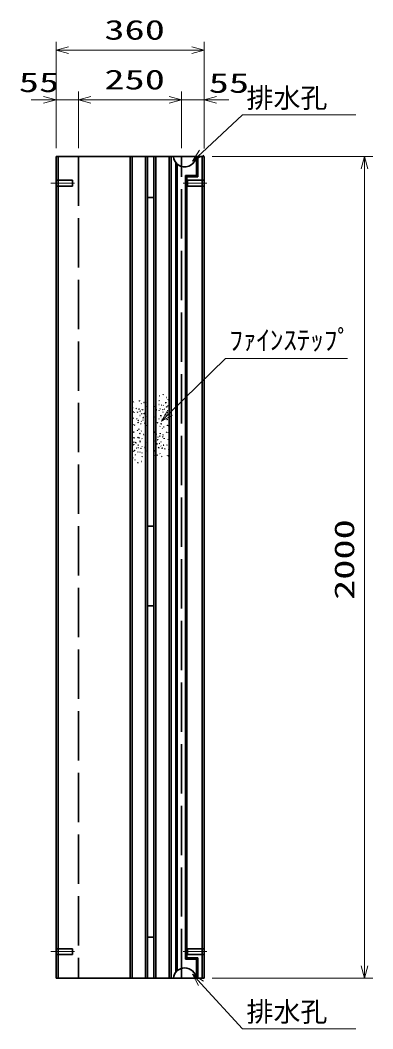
# Model space of a CAD drawing. Units: millimetres on the paper. Extents: x 0 to 841, y 0 to 594.
# Drawn here: x 229.4 to 272.3, y 284.3 to 407 of the extents above; entities that cross this region are included whole.
import ezdxf
from ezdxf.enums import TextEntityAlignment as Align

# ---------------------------------------------------------------- set-up
doc = ezdxf.new("R2010")
doc.units = ezdxf.units.MM
doc.linetypes.add('DASHED', pattern=[7.5, 6, -1.5])
doc.linetypes.add('USER1', pattern=[18.5, 12, -1.5, 3.5, -1.5])
for name, color, linetype, lineweight in [('D-BMK（構造物基準線）', 2, 'USER1', 18), ('D-STR-DIM（寸法）', 7, 'Continuous', 13), ('D-STR-HTXT（WS-旗）', 7, 'Continuous', 13), ('D-STR-HTXT（旗上げ）', 7, 'Continuous', 13), ('D-STR（構造物）', 1, 'Continuous', 35)]:
    doc.layers.add(name, color=color, linetype=linetype, lineweight=lineweight)
doc.styles.add('ＭＳ ゴシック', font='')
doc.styles.get('ＭＳ ゴシック').set_extended_font_data('MS Gothic')

# ---------------------------------------------------------------- blocks, each defined once
blk = doc.blocks.new('_Open30')
at = {"color": 7, "linetype": 'Continuous', "lineweight": 13}
for p, q in [((-1, 0.2679), (0, 0)), ((0, 0), (-1, -0.2679)), ((0, 0), (-1, 0))]:
    blk.add_line(p, q, dxfattribs=at)

msp = doc.modelspace()

# ---------------------------------------------------------------- linework, layer by layer
at = {"layer": 'D-BMK（構造物基準線）'}
for p, q in [((233.156, 387.185), (236.005, 387.185)), ((252.08, 387.185), (249.23, 387.185)), ((233.156, 293.685), (236.005, 293.685)), ((252.08, 293.685), (249.23, 293.685))]:
    msp.add_line(p, q, dxfattribs=at)
at = {"layer": 'D-STR-DIM（寸法）'}
for p, q in [((233.767, 398.331), (233.767, 404.381)), ((251.767, 398.361), (251.767, 404.381)), ((235.267, 403.381), (250.267, 403.381)), ((233.767, 391.435), (233.767, 398.331)), ((236.517, 391.486), (236.517, 398.331)), ((236.517, 391.435), (236.517, 398.331)), ((249.017, 391.435), (249.017, 398.331)), ((249.017, 391.471), (249.017, 398.331)), ((251.767, 391.404), (251.767, 398.331)), ((232.267, 397.331), (230.767, 397.331)), ((233.767, 397.331), (236.517, 397.331)), ((238.017, 397.331), (239.517, 397.331)), ((238.017, 397.331), (247.517, 397.331)), ((247.517, 397.331), (246.017, 397.331)), ((249.017, 397.331), (251.767, 397.331)), ((253.267, 397.331), (254.767, 397.331)), ((252.767, 390.435), (272.271, 390.435)), ((271.271, 291.935), (271.271, 388.935)), ((252.767, 290.435), (272.271, 290.435))]:
    msp.add_line(p, q, dxfattribs=at)
at = {"layer": 'D-STR-HTXT（WS-旗）'}
for points in [[(270.221, 395.481), (256.433, 395.481), (251.475, 390.892)], [(270.221, 284.286), (256.433, 284.286), (251.385, 289.819)]]:
    msp.add_lwpolyline(points, dxfattribs=at)
at = {"layer": 'D-STR-HTXT（旗上げ）'}
msp.add_lwpolyline([(269.192, 365.843), (254.362, 365.843), (247.654, 359.26)], dxfattribs=at)
at = {"layer": 'D-STR（構造物）'}
for p, q in [((251.767, 390.435), (233.767, 390.435)), ((233.767, 390.435), (233.767, 290.435)), ((234.017, 290.435), (234.017, 390.435)), ((242.767, 290.435), (242.767, 390.435)), ((243.017, 390.435), (243.017, 290.435)), ((244.637, 390.435), (244.637, 290.435)), ((244.637, 290.435), (244.637, 390.435)), ((244.877, 390.435), (244.877, 385.435)), ((245.646, 385.435), (245.646, 390.435)), ((245.887, 390.435), (245.887, 290.435)), ((247.517, 390.435), (247.517, 290.435)), ((247.767, 290.435), (247.767, 390.435)), ((250.844, 388.108), (250.844, 390.435)), ((251.017, 390.435), (251.017, 387.935)), ((251.517, 290.435), (251.517, 390.435)), ((251.767, 290.435), (251.767, 390.435)), ((248.319, 389.685), (248.319, 291.184)), ((248.493, 291.363), (248.493, 389.506)), ((249.493, 388.108), (249.493, 292.762)), ((250.844, 388.108), (249.493, 388.108)), ((249.493, 388.108), (249.666, 387.935)), ((249.666, 292.935), (249.666, 387.935)), ((249.666, 387.935), (251.017, 387.935)), ((251.017, 387.935), (250.844, 388.108)), ((245.646, 385.435), (244.877, 385.435)), ((244.877, 385.435), (244.877, 345.437)), ((245.646, 345.437), (245.646, 385.435)), ((246.338, 361.314), (246.386, 361.301)), ((247.138, 361.093), (247.188, 361.093)), ((247.405, 360.872), (247.37, 360.837)), ((247.441, 360.837), (247.405, 360.872)), ((243.062, 359.87), (243.058, 359.82)), ((243.211, 360.567), (243.206, 360.517)), ((244.112, 360.377), (244.148, 360.342)), ((244.255, 359.661), (244.255, 359.611)), ((244.315, 359.611), (244.353, 359.644)), ((244.315, 359.611), (244.347, 359.573)), ((244.695, 360.526), (244.716, 360.571)), ((245.825, 359.987), (245.821, 360.036)), ((246.018, 359.588), (245.971, 359.605)), ((246.262, 360.744), (246.297, 360.709)), ((246.324, 360.262), (246.28, 360.237)), ((246.297, 360.709), (246.332, 360.744)), ((246.437, 359.714), (246.396, 359.685)), ((246.437, 359.714), (246.466, 359.673)), ((246.582, 360.163), (246.532, 360.171)), ((246.808, 360.115), (246.825, 360.162)), ((246.947, 359.665), (246.992, 359.686)), ((243.129, 358.564), (243.133, 358.614)), ((243.15, 359.413), (243.183, 359.375)), ((243.281, 359.311), (243.277, 359.261)), ((243.671, 359.31), (243.684, 359.358)), ((243.671, 359.31), (243.719, 359.297)), ((244.012, 358.904), (243.962, 358.904)), ((243.972, 359.424), (244.018, 359.403)), ((244.362, 358.654), (244.41, 358.667)), ((244.362, 358.654), (244.375, 358.606)), ((244.692, 358.789), (244.709, 358.836)), ((245.716, 359.015), (245.678, 358.983)), ((246.268, 358.524), (246.318, 358.52)), ((246.293, 359.511), (246.314, 359.465)), ((246.511, 358.772), (246.561, 358.772)), ((246.515, 358.935), (246.524, 358.885)), ((246.625, 358.411), (246.673, 358.424)), ((246.799, 359.311), (246.749, 359.316)), ((247.028, 359.034), (246.996, 359.072)), ((243.141, 357.815), (243.132, 357.766)), ((243.755, 358.303), (243.742, 358.351)), ((243.755, 358.303), (243.803, 358.316)), ((243.831, 357.228), (243.84, 357.277)), ((244.161, 358.202), (244.111, 358.207)), ((244.376, 358.355), (244.326, 358.355)), ((245.949, 358.057), (245.917, 358.095)), ((246.117, 358.031), (246.074, 358.006)), ((246.117, 358.031), (246.092, 358.074)), ((246.386, 357.583), (246.411, 357.626)), ((246.693, 357.389), (246.684, 357.339)), ((243.898, 356.206), (243.85, 356.193)), ((244.138, 357.034), (244.113, 356.991)), ((244.206, 356.097), (244.256, 356.093)), ((244.407, 356.586), (244.45, 356.611)), ((244.407, 356.586), (244.432, 356.543)), ((244.575, 356.56), (244.607, 356.522)), ((246.161, 355.962), (246.113, 355.949)), ((246.148, 356.261), (246.198, 356.261)), ((246.161, 355.962), (246.148, 356.011)), ((246.363, 356.414), (246.413, 356.41)), ((246.768, 356.314), (246.72, 356.301)), ((246.768, 356.314), (246.781, 356.266)), ((247.383, 356.801), (247.391, 356.851)), ((247.395, 356.053), (247.391, 356.003)), ((243.496, 355.583), (243.528, 355.545)), ((243.577, 354.952), (243.532, 354.931)), ((243.725, 355.306), (243.775, 355.301)), ((244.013, 355.845), (243.963, 355.845)), ((244.009, 355.682), (244, 355.732)), ((244.086, 354.903), (244.058, 354.944)), ((244.086, 354.903), (244.127, 354.932)), ((244.231, 355.106), (244.21, 355.151)), ((244.506, 355.029), (244.553, 355.012)), ((244.808, 355.602), (244.846, 355.634)), ((245.832, 355.827), (245.815, 355.78)), ((246.209, 355.005), (246.17, 354.973)), ((246.209, 355.005), (246.177, 355.044)), ((246.269, 354.955), (246.269, 355.005)), ((246.551, 355.193), (246.506, 355.214)), ((246.511, 355.712), (246.561, 355.712)), ((246.853, 355.307), (246.805, 355.32)), ((246.853, 355.307), (246.84, 355.259)), ((247.242, 355.306), (247.247, 355.355)), ((247.373, 355.204), (247.341, 355.242)), ((247.461, 354.747), (247.466, 354.797)), ((243.083, 353.78), (243.118, 353.745)), ((243.118, 353.745), (243.154, 353.78)), ((243.385, 353.524), (243.335, 353.524)), ((243.716, 354.502), (243.699, 354.455)), ((243.942, 354.454), (243.991, 354.446)), ((244.227, 353.908), (244.191, 353.873)), ((244.2, 354.354), (244.243, 354.379)), ((244.227, 353.908), (244.262, 353.873)), ((244.698, 354.63), (244.702, 354.58)), ((245.829, 354.091), (245.808, 354.045)), ((246.411, 354.239), (246.376, 354.275)), ((247.313, 354.05), (247.317, 354.099)), ((244.186, 353.303), (244.138, 353.316)), ((244.877, 345.437), (244.877, 335.758)), ((244.877, 345.437), (245.646, 345.437)), ((245.646, 335.758), (245.646, 345.437)), ((244.877, 335.758), (245.646, 335.758)), ((244.877, 295.435), (244.877, 335.758)), ((245.646, 335.758), (245.646, 295.435)), ((244.877, 290.435), (244.877, 295.435)), ((245.646, 295.435), (244.877, 295.435)), ((245.646, 295.435), (245.646, 290.435)), ((249.493, 292.762), (249.666, 292.935)), ((250.844, 292.762), (249.493, 292.762)), ((249.666, 292.935), (251.017, 292.935)), ((251.017, 292.935), (250.844, 292.762)), ((250.844, 290.435), (250.844, 292.762)), ((251.017, 292.935), (251.017, 290.435)), ((233.767, 290.435), (251.767, 290.435))]:
    msp.add_line(p, q, dxfattribs=at)
at = {"layer": 'D-STR（構造物）', "linetype": 'DASHED'}
for p, q in [((236.517, 390.435), (236.517, 290.435)), ((249.017, 290.435), (249.017, 390.435)), ((233.767, 387.535), (235.767, 387.535)), ((235.767, 386.835), (233.767, 386.835)), ((235.767, 387.535), (235.767, 386.835)), ((249.767, 387.535), (251.767, 387.535)), ((249.767, 386.835), (249.767, 387.535)), ((251.767, 386.835), (249.767, 386.835)), ((233.767, 294.035), (235.767, 294.035)), ((235.767, 293.335), (233.767, 293.335)), ((235.767, 294.035), (235.767, 293.335)), ((249.767, 293.335), (249.767, 294.035)), ((249.767, 294.035), (251.767, 294.035)), ((251.767, 293.335), (249.767, 293.335))]:
    msp.add_line(p, q, dxfattribs=at)
at = {"layer": 'D-STR（構造物）'}
for points in [[(246.755, 361.431), (246.793, 361.463), (246.825, 361.425)], [(243.118, 360.701), (243.08, 360.669), (243.112, 360.631)], [(243.554, 359.727), (243.522, 359.765), (243.56, 359.797)], [(243.901, 359.662), (243.851, 359.666), (243.855, 359.716)], [(243.947, 360.659), (243.902, 360.68), (243.923, 360.725)], [(244.487, 360.55), (244.451, 360.515), (244.487, 360.48)], [(244.734, 360.007), (244.684, 360.007), (244.684, 359.957)], [(246.726, 359.596), (246.767, 359.625), (246.796, 359.584)], [(247.114, 360.52), (247.127, 360.472), (247.079, 360.459)], [(247.205, 359.914), (247.214, 359.963), (247.263, 359.954)], [(247.335, 360.047), (247.376, 360.076), (247.405, 360.035)], [(243.625, 358.471), (243.593, 358.509), (243.631, 358.541)], [(244.219, 359.157), (244.183, 359.121), (244.219, 359.086)], [(244.477, 359.204), (244.464, 359.156), (244.512, 359.143)], [(245.852, 358.722), (245.88, 358.763), (245.839, 358.791)], [(246.782, 358.399), (246.823, 358.37), (246.794, 358.329)], [(247.131, 358.954), (247.102, 358.995), (247.061, 358.967)], [(247.236, 358.429), (247.285, 358.437), (247.294, 358.388)], [(247.288, 358.911), (247.296, 358.96), (247.247, 358.969)], [(247.29, 359.212), (247.315, 359.256), (247.359, 359.231)], [(243.298, 357.772), (243.327, 357.731), (243.368, 357.76)], [(243.79, 358.041), (243.742, 358.054), (243.754, 358.102)], [(244.119, 357.93), (244.081, 357.898), (244.113, 357.86)], [(244.589, 357.935), (244.548, 357.964), (244.577, 358.005)], [(244.751, 357.744), (244.712, 357.711), (244.68, 357.75)], [(246.52, 357.88), (246.568, 357.893), (246.555, 357.941)], [(246.891, 357.474), (246.862, 357.515), (246.821, 357.486)], [(247.273, 357.717), (247.322, 357.725), (247.331, 357.676)], [(247.443, 357.64), (247.484, 357.612), (247.455, 357.571)], [(243.081, 356.976), (243.04, 357.005), (243.068, 357.046)], [(243.25, 356.9), (243.201, 356.891), (243.193, 356.941)], [(243.288, 356.188), (243.239, 356.179), (243.23, 356.229)], [(243.633, 357.143), (243.661, 357.102), (243.702, 357.13)], [(243.742, 356.218), (243.701, 356.246), (243.73, 356.287)], [(244.004, 356.737), (243.956, 356.724), (243.968, 356.676)], [(245.843, 356.867), (245.811, 356.905), (245.773, 356.873)], [(245.947, 356.612), (245.975, 356.653), (245.934, 356.682)], [(246.404, 356.686), (246.443, 356.719), (246.41, 356.757)], [(246.734, 356.576), (246.782, 356.563), (246.769, 356.515)], [(246.899, 356.146), (246.931, 356.108), (246.893, 356.076)], [(247.226, 356.845), (247.197, 356.885), (247.156, 356.857)], [(243.233, 355.404), (243.208, 355.361), (243.165, 355.386)], [(243.236, 355.706), (243.227, 355.656), (243.277, 355.648)], [(243.318, 354.703), (243.309, 354.654), (243.26, 354.663)], [(243.393, 355.663), (243.422, 355.622), (243.463, 355.65)], [(243.797, 355.021), (243.756, 354.992), (243.728, 355.033)], [(244.672, 355.895), (244.643, 355.854), (244.684, 355.825)], [(246.047, 355.412), (246.06, 355.461), (246.011, 355.474)], [(246.305, 355.46), (246.34, 355.495), (246.305, 355.531)], [(246.623, 354.955), (246.673, 354.95), (246.668, 354.901)], [(246.97, 354.89), (247.002, 354.852), (246.963, 354.82)], [(243.188, 354.57), (243.147, 354.541), (243.119, 354.582)], [(243.409, 354.097), (243.396, 354.145), (243.444, 354.158)], [(245.789, 354.61), (245.839, 354.61), (245.839, 354.66)], [(246.037, 354.067), (246.072, 354.102), (246.037, 354.137)], [(246.577, 353.958), (246.622, 353.937), (246.601, 353.892)], [(247.406, 353.916), (247.444, 353.948), (247.412, 353.986)], [(243.769, 353.186), (243.731, 353.154), (243.699, 353.192)]]:
    msp.add_lwpolyline(points, dxfattribs=at)
for centre, start_param, end_param in [((249.411, 390.435), 6.2831848, 9.4247777), ((249.411, 290.435), 3.1415927, 6.2831853)]:
    msp.add_ellipse(centre, major_axis=(-1.357, 0), ratio=0.9294, start_param=start_param, end_param=end_param, dxfattribs=at)

# ---------------------------------------------------------------- block references
at = {"layer": 'D-STR-DIM（寸法）', "xscale": 1.5, "yscale": 1.5}
for p, rotation in [((233.767, 403.381), 180), ((236.517, 397.331), 180), ((236.517, 397.331), 180), ((251.767, 397.331), 180), ((271.271, 390.435), 90), ((271.271, 290.435), 270)]:
    msp.add_blockref('_Open30', p, dxfattribs=dict(at, rotation=rotation))
for p in [(251.767, 403.381), (233.767, 397.331), (249.017, 397.331), (249.017, 397.331)]:
    msp.add_blockref('_Open30', p, dxfattribs=at)
at = {"layer": 'D-STR-HTXT（WS-旗）', "xscale": 1.5, "yscale": 1.5}
for p, rotation in [((250.374, 389.873), 222.78711), ((250.374, 290.927), 132.37661)]:
    msp.add_blockref('_Open30', p, dxfattribs=dict(at, rotation=rotation))
at = {"layer": 'D-STR-HTXT（旗上げ）', "xscale": 1.5, "yscale": 1.5, "rotation": 224.46124}
msp.add_blockref('_Open30', (246.583, 358.209), dxfattribs=at)

# ---------------------------------------------------------------- texts
at = {"layer": 'D-STR-DIM（寸法）', "style": 'ＭＳ ゴシック', "width": 1.5}
for s, p in [('360', (239.642, 403.919)), ('55', (229.248, 397.55)), ('250', (239.642, 397.869)), ('55', (252.332, 397.455))]:
    msp.add_text(s, height=2.405, dxfattribs=at).set_placement(p, align=Align.BOTTOM_LEFT)
msp.add_text('2000', height=2.405, rotation=90, dxfattribs=at).set_placement((270.733, 336.476), align=Align.BOTTOM_LEFT)
at = {"layer": 'D-STR-HTXT（WS-旗）', "style": 'ＭＳ ゴシック'}
for p in [(256.913, 395.633), (256.913, 284.438)]:
    msp.add_text('排水孔', height=2.405, dxfattribs=at).set_placement(p, align=Align.BOTTOM_LEFT)
at = {"layer": 'D-STR-HTXT（旗上げ）', "style": 'ＭＳ ゴシック'}
msp.add_text('ﾌｧｲﾝｽﾃｯﾌﾟ', height=2.405, dxfattribs=at).set_placement((254.842, 366.167), align=Align.BOTTOM_LEFT)

doc.saveas('drawing.dxf')
